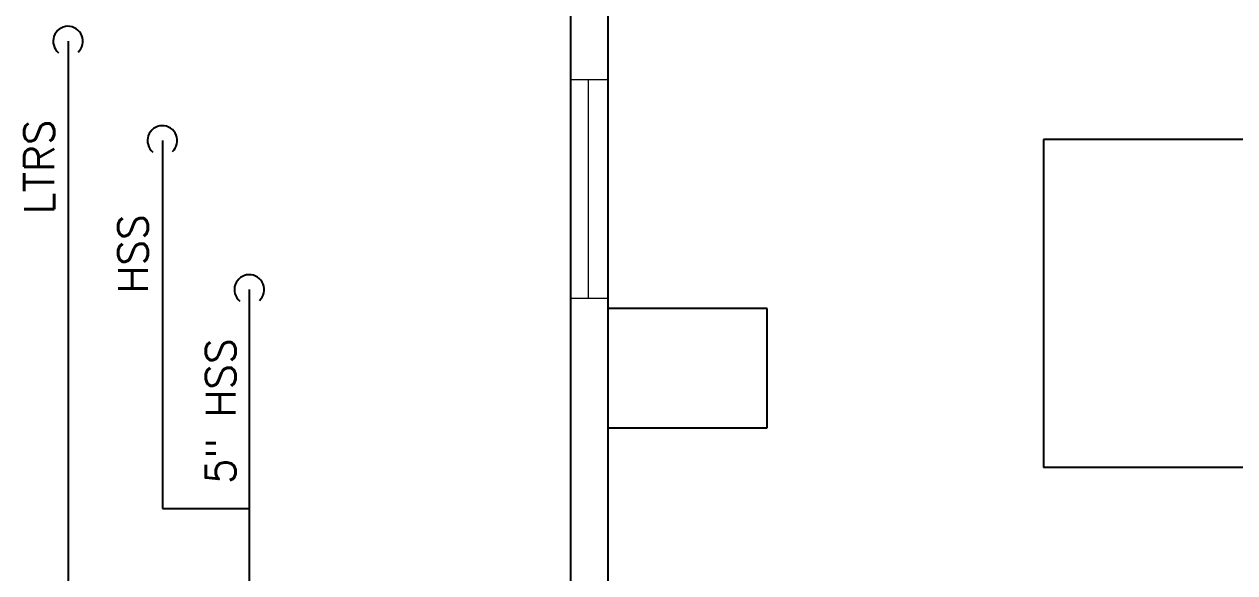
# Model space of a CAD drawing. Header units: inches. Extents: x -578 to 4567, y -980 to 6106.
# Drawn here: x 3084.9 to 3328.7, y 4039.3 to 4149.7 of the extents above; entities that cross this region are included whole.
import ezdxf

# ---------------------------------------------------------------- set-up
doc = ezdxf.new("R2010")
doc.units = ezdxf.units.IN
doc.header["$LTSCALE"] = 25.4
doc.header["$MEASUREMENT"] = 0
doc.layers.add('A-AMONIA', color=7, linetype='CONTINUOUS', true_color=0x920ef1)
doc.layers.add('A-ELEC', color=6, linetype='CONTINUOUS')
doc.layers.add('A-WALL-CMU', color=30, linetype='CONTINUOUS')
doc.layers.add('A-WINDOW', color=4, linetype='CONTINUOUS', lineweight=20)
doc.styles.add('ROMANS', font='romans')

msp = doc.modelspace()

# ---------------------------------------------------------------- linework, layer by layer
at = {"layer": 'A-AMONIA'}
for p, q in [((3093.764682, 4146.29287), (3093.764682, 3986.067264)), ((3112.764682, 4126.29287), (3112.764682, 4052.243333)), ((3130.264682, 4096.29287), (3130.264682, 3626.491918)), ((3112.764682, 4052.243333), (3130.264682, 4052.243333))]:
    msp.add_line(p, q, dxfattribs=at)
for centre in [(3093.764682, 4146.29287), (3112.764682, 4126.29287), (3130.264682, 4096.29287)]:
    msp.add_arc(centre, 3, 312.37686697, 230.42899778, dxfattribs=at)
at = {"layer": 'A-ELEC'}
for p, q in [((3490.960637, 4126.5), (3290.195423, 4126.5)), ((3290.195423, 4126.5), (3290.195423, 4060.5)), ((3234.5, 4092.5), (3202.5, 4092.5)), ((3202.5, 4068.5), (3202.5, 4092.5)), ((3234.5, 4068.5), (3234.5, 4092.5)), ((3202.5, 4068.5), (3234.5, 4068.5)), ((3490.960637, 4060.5), (3290.195423, 4060.5))]:
    msp.add_line(p, q, dxfattribs=at)
at = {"layer": 'A-WALL-CMU'}
for p, q in [((3202.5, 4006), (3202.5, 4187)), ((3195, 3851.5), (3195, 4179.5))]:
    msp.add_line(p, q, dxfattribs=at)
at = {"layer": 'A-WINDOW'}
for p, q in [((3202.5, 4138.5), (3195, 4138.5)), ((3198.5, 4138.5), (3198.5, 4094.5)), ((3202.5, 4094.5), (3195, 4094.5))]:
    msp.add_line(p, q, dxfattribs=at)

# ---------------------------------------------------------------- texts
at = {"layer": 'A-AMONIA', "char_height": 6, "attachment_point": 4, "rotation": 90, "style": 'ROMANS'}
for s, insert in [('LTRS', (3087.94406, 4111.48827)), ('HSS', (3106.853497, 4095.48827)), ('5" HSS', (3124.49543, 4057.158487))]:
    msp.add_mtext(s, dxfattribs=dict(at, insert=insert))

doc.saveas('drawing.dxf')
